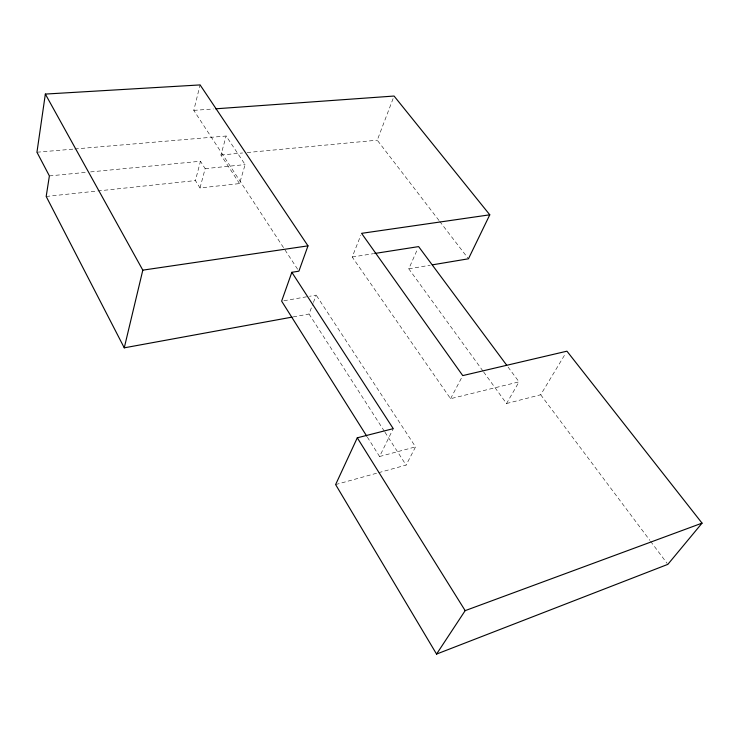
<?xml version="1.0" encoding="UTF-8"?>
<svg xmlns="http://www.w3.org/2000/svg" width="739" height="739" viewBox="0 0 739 739"><rect width="100%" height="100%" fill="white"/><g stroke="black" fill="none" stroke-linecap="round" stroke-linejoin="round"><path stroke-width="0.55" stroke-dasharray="3.69 2.77" d="M297.632 269.245L193.784 110.37L200.093 84.92M74.787 148.982L226.143 136.022L245.126 164.585L239.547 183.586L200.01 187.946L195.41 180.575L200.463 161.241L88.301 172.132M200.01 187.946L205.156 168.621L200.463 161.241M239.547 183.586L220.924 155.033L226.143 136.022M384.317 431.197L309.041 314.01L313.013 303.526M313.41 302.473L316.2 295.129L309.512 296.293M438.994 220.471L377.259 140.188L393.268 98.158M508.044 367.034L519.046 381.86L450.578 398.69L352.207 257.006L360.752 235.408M482.936 371.006L408.796 268.811L417.711 248.683M367.338 437.091L379.578 456.508L393.259 428.657M378.571 472.701L406.099 465.09L415.549 446.873L316.2 295.129M450.578 398.69L462.753 375.597M483.611 371.939L506.529 403.531L519.046 381.86M506.529 403.531L540.699 394.755L565.769 353.122M335.617 484.581L377.463 473.006M379.578 456.508L415.549 446.873M293.171 316.92L309.041 314.01M283.868 300.745L308.394 296.487M408.796 268.811L430.181 265.218M352.207 257.006L373.592 253.653M46.188 196.454L96.698 191.078M97.844 190.958L195.41 180.575M205.156 168.621L245.126 164.585M49.384 175.91L87.156 172.242M220.924 155.033L242.604 152.973M247.168 152.539L377.259 140.188M36.95 152.225L73.641 149.084M193.784 110.37L213.359 108.975M439.696 221.377L467.759 257.874M540.699 394.755L649.886 540.394M650.569 541.317L667.16 563.432M384.945 432.167L406.099 465.09"/><path stroke-width="1.11" d="M366.729 436.121L281.633 301.133L291.84 272.303L298.898 271.176L307.987 245.856L200.093 84.92L45.347 94.075L36.95 152.225L49.384 175.91L46.188 196.454L124.263 347.829L292.034 317.123M124.263 347.829L142.812 270.151L45.347 94.075M291.84 272.303L393.259 428.657L357.288 437.811L335.617 484.581L436.555 654.08L667.853 564.356L702.05 523.138L566.942 351.182L462.753 375.597L361.565 233.348L489.781 214.809L394.072 96.042L215.659 108.809M489.781 214.809L468.461 258.789L432.435 264.839M436.555 654.08L465.173 610.636L702.05 523.138M374.719 253.477L418.625 246.604L506.668 365.177M142.812 270.151L307.987 245.856M357.288 437.811L465.173 610.636"/></g></svg>
